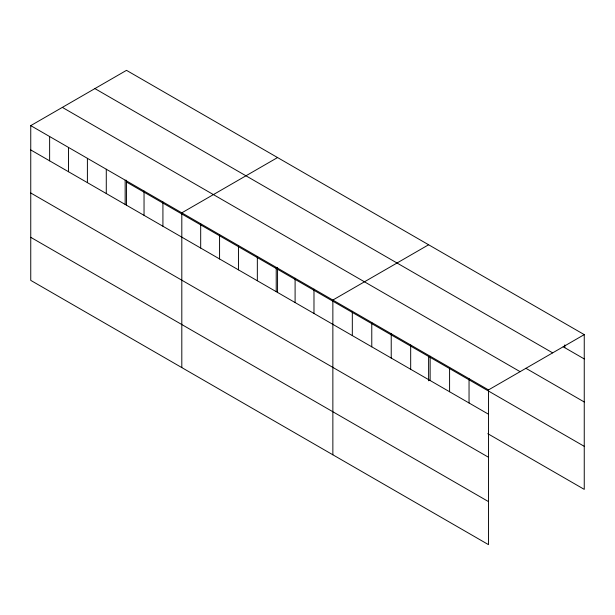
<?xml version="1.0" encoding="UTF-8"?>
<svg xmlns="http://www.w3.org/2000/svg" width="615" height="615" viewBox="0 0 615 615"><rect width="100%" height="100%" fill="white"/><g stroke="black" fill="none" stroke-linecap="round" stroke-linejoin="round"><path stroke-width="0.92" d="M30.75 125.629L488.502 389.91L488.502 544.652L30.75 280.379L30.75 125.629L126.498 70.348L584.25 334.622L584.25 489.371L487.787 433.683M277.557 157.555L181.809 212.836L181.809 367.586M428.617 244.77L332.861 300.051L332.861 454.8M488.502 389.91L584.25 334.622M563.171 346.768L584.25 358.937M94.902 88.591L552.654 352.864M525.887 368.285L584.25 401.979M62.346 107.387L520.098 371.66M126.498 182.048L584.25 446.329M30.75 149.937L488.502 414.218M30.75 192.979L488.502 457.26M30.75 237.329L488.502 501.609M564.793 344.9L564.793 347.706M469.045 378.671L469.045 402.986M449.588 367.439L449.588 391.755M430.139 356.208L430.139 380.524M428.617 356.477L428.617 380.8M410.682 344.977L410.682 369.292M391.225 333.745L391.225 358.061M371.775 322.514L371.775 346.829M352.318 311.282L352.318 335.59M313.981 289.15L313.981 313.458M295.1 278.249L295.1 302.557M277.557 267.417L277.557 292.655M276.22 267.348L276.22 291.656M257.339 256.447L257.339 280.755M238.451 245.546L238.451 269.854M219.57 234.646L219.57 258.953M200.69 223.745L200.69 248.053M162.921 201.935L162.921 226.251M144.041 191.034L144.041 215.35M126.498 180.203L126.498 205.441M125.16 180.133L125.16 204.449M106.28 169.233L106.28 193.541M87.399 158.332L87.399 182.64M68.511 147.431L68.511 171.739M49.631 136.53L49.631 160.838"/></g></svg>
